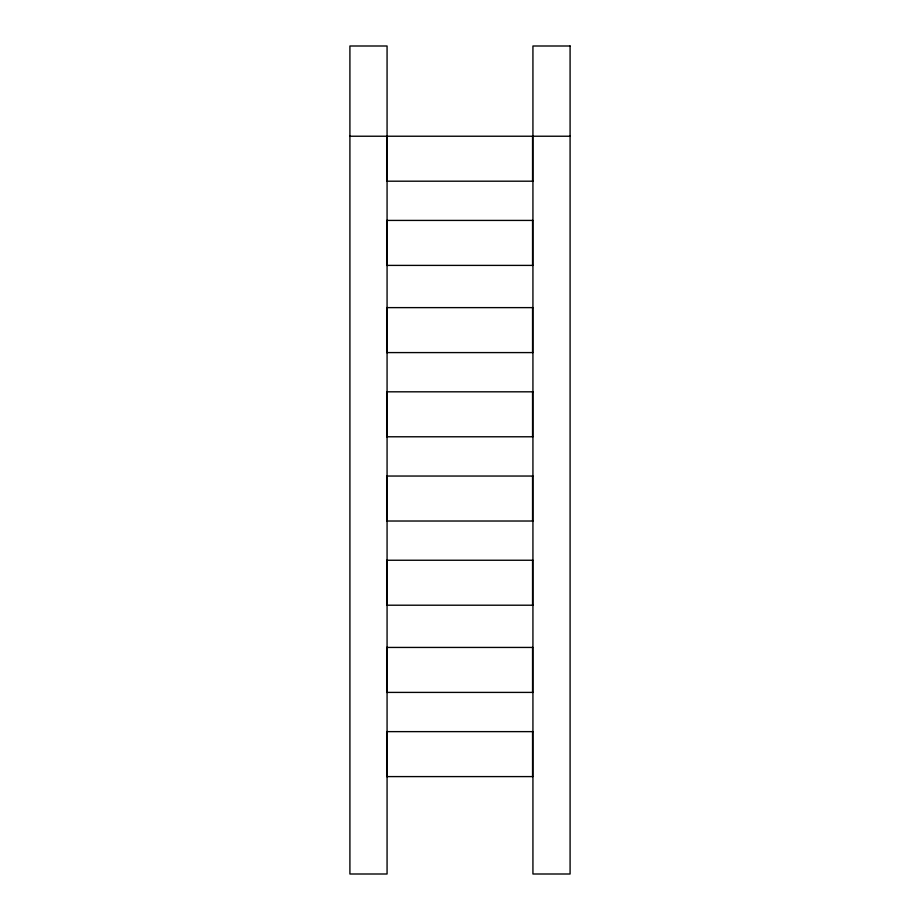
<?xml version="1.0" encoding="UTF-8"?>
<svg xmlns="http://www.w3.org/2000/svg" width="920" height="920" viewBox="0 0 920 920"><rect width="100%" height="100%" fill="white"/><g stroke="black" fill="none" stroke-linecap="round" stroke-linejoin="round"><path stroke-width="1.38" d="M349.91 136.229L570.089 136.229M532.933 181.194L386.687 181.194L386.687 136.229M532.933 220.42L386.687 220.42L386.687 265.397L532.933 265.397M532.933 307.625L386.687 307.625L386.687 352.59L532.933 352.59M532.933 391.816L386.687 391.816L386.687 436.781L532.933 436.781M532.933 476.042L386.687 476.042L386.687 521.019L532.933 521.019M532.933 560.245L386.687 560.245L386.687 605.21L532.933 605.21M532.933 647.438L386.687 647.438L386.687 692.404L532.933 692.404M532.933 731.63L386.687 731.63L386.687 776.595L532.933 776.595M532.565 136.229L532.565 181.194M532.565 220.42L532.565 265.397M532.565 307.625L532.565 352.59M532.565 391.816L532.565 436.781M532.565 476.042L532.565 521.019M532.565 560.245L532.565 605.21M532.565 647.438L532.565 692.404M532.565 731.63L532.565 776.595M387.067 647.438L387.067 874L349.91 874L349.91 46L387.067 46L387.067 647.438M570.089 46L532.933 46L532.933 874L570.089 874L570.089 46"/></g></svg>
